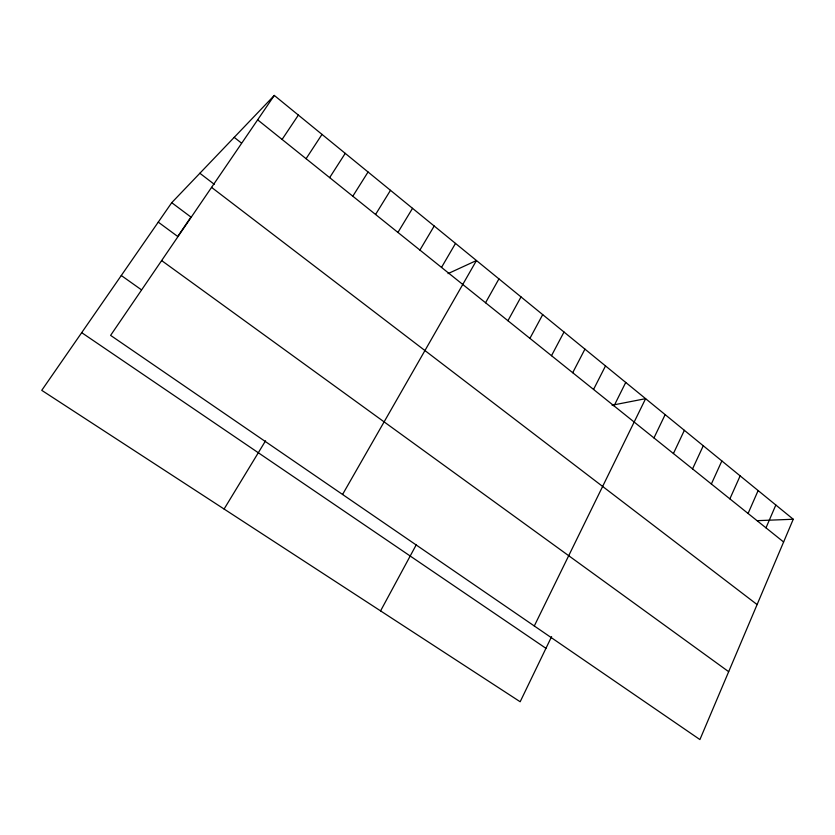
<?xml version="1.0" encoding="UTF-8"?>
<svg xmlns="http://www.w3.org/2000/svg" width="835" height="835" viewBox="0 0 835 835"><rect width="100%" height="100%" fill="white"/><g stroke="black" fill="none" stroke-linecap="round" stroke-linejoin="round"><path stroke-width="1.25" d="M793.25 519.245L699.918 739.57L110.606 335.378L274.298 95.43L793.25 519.245L757.335 520.664M765.987 527.856L775.83 505.018M748.077 513.473L758.128 490.562M729.873 498.86L740.144 475.877M711.357 484.008L721.857 460.941M692.549 468.905L703.268 445.765M673.417 453.551L684.366 430.328M653.951 437.937L665.151 414.63M551.591 636.646L520.163 701.755L41.75 390.342L171.728 202.686L274.298 95.43M534.296 625.979L645.612 398.671L612.065 405.215M614.038 405.893L625.739 382.44M593.549 389.444L605.511 365.928M572.706 372.723L584.938 349.124M551.497 355.7L564.011 332.027M529.912 338.363L542.698 314.628M380.572 610.896L416.394 544.535M507.93 320.723L521.019 296.916M485.552 302.761L498.933 278.89M342.559 494.477L476.461 260.53L448.04 273.619M441.517 267.409L455.503 243.413M419.911 250.072L434.2 226.014M397.93 232.433L412.532 208.322M224.093 509.037L265.561 440.807M375.562 214.48L390.488 190.317M352.808 196.215L368.058 172M329.648 177.625L345.231 153.358M306.08 158.702L322.007 134.393M282.084 139.445L298.366 115.084M81.705 332.664L545.954 648.325M121.284 275.508L141.355 289.755M161.635 260.572L728.673 671.684M158.264 222.131L177.709 236.472L190.944 217.069L171.728 202.686M211.568 187.384L757.105 604.571M199.868 173.262L214.282 184.305M234.207 137.347L241.284 142.931M257.65 119.833L783.616 541.998"/></g></svg>
